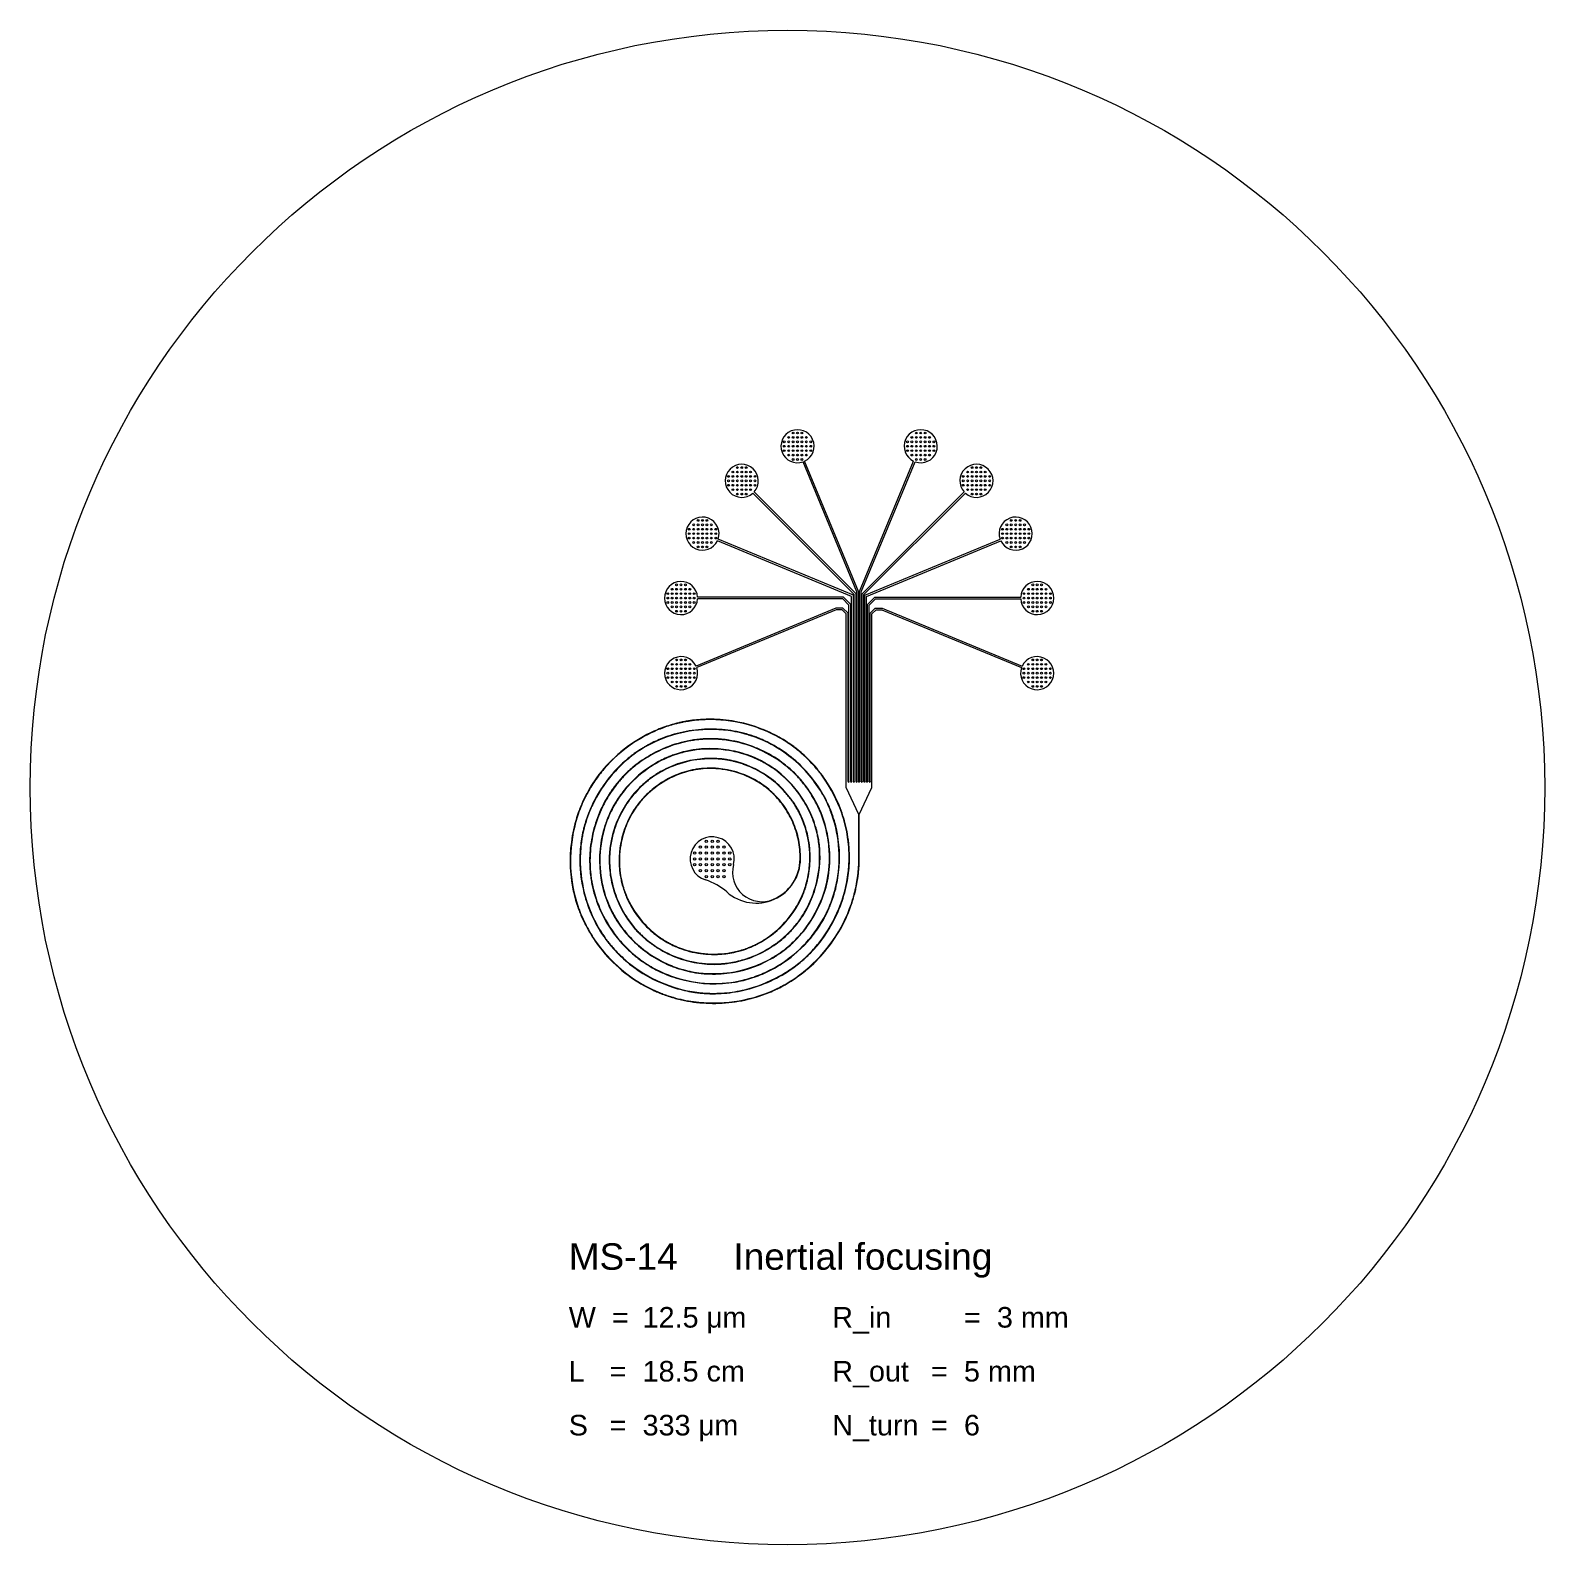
# Model space of a CAD drawing. Header units: millimetres. Extents: x 18289 to 282074, y 113800 to 372198.
# Drawn here: x 123982 to 175482, y 114698 to 166198 of the extents above; entities that cross this region are included whole.
import ezdxf

# ---------------------------------------------------------------- set-up
doc = ezdxf.new("R2010")
doc.units = ezdxf.units.MM
doc.layers.add('Clear', color=140, linetype='Continuous')
doc.layers.add('Opaque', color=30, linetype='Continuous')
doc.styles.get("Standard").update_dxf_attribs({"font": 'arial.ttf'})

msp = doc.modelspace()

# ---------------------------------------------------------------- linework, layer by layer
at = {"layer": 'Clear'}
for p, q in [((152092, 147098), (150260, 151522)), ((152152, 147110), (150315, 151545)), ((152182, 147110), (154019, 151545)), ((152242, 147098), (154075, 151522)), ((152002, 147008), (148553, 150457)), ((152062, 147033), (148595, 150500)), ((152272, 147033), (155739, 150500)), ((152332, 147008), (155782, 150457)), ((151912, 146948), (147350, 148838)), ((151972, 146988), (147373, 148893)), ((152362, 146988), (156962, 148893)), ((152422, 146948), (156985, 148838)), ((151635, 146920), (146672, 146920)), ((151610, 146860), (146672, 146860)), ((151822, 146648), (151610, 146860)), ((151882, 146673), (151635, 146920)), ((151912, 140648), (151912, 146948)), ((151972, 140648), (151972, 146988)), ((152002, 140648), (152002, 147008)), ((152062, 140648), (152062, 147033)), ((152092, 140648), (152092, 147098)), ((152152, 140648), (152152, 147110)), ((152182, 140648), (152182, 147110)), ((152242, 140648), (152242, 147098)), ((152272, 140648), (152272, 147033)), ((152332, 140648), (152332, 147008)), ((152362, 140648), (152362, 146988)), ((152422, 140648), (152422, 146948)), ((152452, 146673), (152700, 146920)), ((152512, 146648), (152724, 146860)), ((152700, 146920), (157663, 146920)), ((152724, 146860), (157663, 146860)), ((151379, 146549), (146621, 144578)), ((151391, 146489), (146644, 144523)), ((151616, 146549), (151379, 146549)), ((151591, 146489), (151391, 146489)), ((151732, 146348), (151591, 146489)), ((151792, 146373), (151616, 146549)), ((151732, 140448), (151732, 146348)), ((151792, 140648), (151792, 146373)), ((151822, 140648), (151822, 146648)), ((151882, 140648), (151882, 146673)), ((152452, 140648), (152452, 146673)), ((152512, 140648), (152512, 146648)), ((152542, 146373), (152719, 146549)), ((152542, 140648), (152542, 146373)), ((152602, 146348), (152744, 146489)), ((152602, 140448), (152602, 146348)), ((152719, 146549), (152956, 146549)), ((152744, 146489), (152944, 146489)), ((152944, 146489), (157691, 144523)), ((152956, 146549), (157714, 144578)), ((151792, 140648), (151807, 140622)), ((151822, 140648), (151807, 140622)), ((151882, 140648), (151897, 140622)), ((151912, 140648), (151897, 140622)), ((151972, 140648), (151987, 140622)), ((152002, 140648), (151987, 140622)), ((152062, 140648), (152077, 140622)), ((152092, 140648), (152077, 140622)), ((152152, 140648), (152167, 140622)), ((152182, 140648), (152167, 140622)), ((152242, 140648), (152257, 140622)), ((152272, 140648), (152257, 140622)), ((152332, 140648), (152347, 140622)), ((152362, 140648), (152347, 140622)), ((152422, 140648), (152437, 140622)), ((152452, 140648), (152437, 140622)), ((152512, 140648), (152527, 140622)), ((152542, 140648), (152527, 140622)), ((152161, 139533), (151732, 140448)), ((152174, 139533), (152602, 140448)), ((152161, 138020), (152161, 139533)), ((152174, 138020), (152174, 139533))]:
    msp.add_line(p, q, dxfattribs=at)
for centre, radius, start, end in [((150073, 152052), 563, 295.5572, 289.4428), ((154262, 152052), 563, 250.5572, 244.4428), ((148177, 150876), 563, 318.0572, 311.9428), ((156158, 150876), 563, 228.0572, 221.9428), ((146842, 149080), 563, 340.5572, 334.4428), ((157492, 149080), 563, 205.5572, 199.4428), ((146110, 146890), 563, 3.0572, 356.9428), ((158224, 146890), 563, 183.0572, 176.9428), ((146113, 144336), 563, 25.5572, 19.4428), ((158221, 144336), 563, 160.5572, 154.4428), ((147171, 138020), 750, 344.9313, 252.3941), ((148666, 138020), 1495, 293.1778, 0.0034), ((148666, 138023), 1507, 228.4581, 359.9001), ((148861, 137565), 1000, 164.9313, 293.1778), ((146339, 135399), 2000, 48.406, 72.3941)]:
    msp.add_arc(centre, radius, start, end, dxfattribs=at)
for points, knots in [([(150174, 138020), (150174, 138073), (150174, 138127), (150168, 138287), (150158, 138393), (150111, 138711), (150057, 138919), (149907, 139322), (149810, 139515), (149580, 139879), (149445, 140050), (149268, 140229), (149242, 140254), (149190, 140303), (149164, 140327), (149079, 140401), (149018, 140449), (148832, 140587), (148701, 140670), (148200, 140935), (147795, 141055), (147318, 141099), (147253, 141103), (147060, 141108), (146931, 141103), (146774, 141087), (146746, 141084), (146689, 141076), (146660, 141072), (146604, 141063), (146576, 141058), (146491, 141042), (146435, 141030), (146268, 140988), (146158, 140953), (145717, 140789), (145403, 140607), (145066, 140327), (145006, 140273), (144833, 140106), (144726, 139986), (144610, 139831), (144591, 139805), (144558, 139758), (144544, 139737), (144516, 139695), (144502, 139674), (144462, 139609), (144436, 139566), (144361, 139433), (144316, 139342), (144194, 139063), (144130, 138869), (143999, 138293), (143981, 137900), (144044, 137447), (144056, 137378), (144077, 137279), (144084, 137249), (144098, 137188), (144106, 137158), (144132, 137065), (144151, 137002), (144216, 136815), (144267, 136693), (144442, 136339), (144588, 136116), (144817, 135844), (144877, 135778), (145068, 135586), (145206, 135469), (145407, 135324), (145463, 135287), (145561, 135226), (145601, 135202), (145670, 135163), (145698, 135148), (145751, 135121), (145775, 135109), (145823, 135085), (145847, 135074), (145929, 135037), (145986, 135012), (146162, 134945), (146281, 134906), (146646, 134813), (146897, 134778), (147241, 134770), (147333, 134772), (147609, 134788), (147792, 134814), (148040, 134871), (148107, 134889), (148219, 134923), (148265, 134938), (148343, 134965), (148376, 134977), (148433, 135000), (148459, 135010), (148509, 135031), (148534, 135042), (148608, 135075), (148657, 135099), (148803, 135174), (148897, 135228), (149171, 135407), (149343, 135544), (149812, 136000), (150066, 136364), (150255, 136802), (150270, 136839), (150295, 136902), (150304, 136928), (150323, 136981), (150332, 137007), (150350, 137061), (150358, 137088), (150382, 137168), (150397, 137222), (150436, 137386), (150457, 137497), (150503, 137831), (150511, 138057), (150488, 138414), (150472, 138544), (150433, 138762), (150413, 138850), (150345, 139110), (150286, 139280), (150176, 139526), (150136, 139607), (150078, 139712), (150064, 139738), (150034, 139789), (150019, 139814), (149972, 139888), (149940, 139937), (149840, 140080), (149769, 140171), (149539, 140435), (149368, 140596), (148836, 141002), (148438, 141203), (147978, 141330), (147941, 141339), (147877, 141354), (147850, 141360), (147795, 141372), (147768, 141377), (147714, 141387), (147687, 141392), (147605, 141405), (147550, 141412), (147385, 141430), (147274, 141436), (146941, 141439), (146719, 141419), (146386, 141358), (146273, 141331), (145940, 141235), (145724, 141149), (145451, 141007), (145386, 140970), (145279, 140905), (145237, 140878), (145157, 140824), (145120, 140798), (145064, 140757), (145046, 140743), (145009, 140715), (144991, 140701), (144936, 140657), (144900, 140627), (144795, 140535), (144728, 140471), (144533, 140271), (144414, 140126), (144068, 139632), (143889, 139249), (143765, 138778), (143749, 138712), (143718, 138557), (143704, 138470), (143689, 138346), (143685, 138310), (143679, 138246), (143677, 138217), (143672, 138135), (143670, 138081), (143667, 137920), (143671, 137812), (143697, 137490), (143734, 137277), (143909, 136624), (144113, 136201), (144438, 135772), (144485, 135713), (144569, 135616), (144605, 135577), (144664, 135514), (144687, 135491), (144733, 135445), (144757, 135423), (144804, 135378), (144829, 135356), (144902, 135291), (144952, 135249), (145106, 135128), (145213, 135053), (145546, 134846), (145783, 134732), (146144, 134603), (146260, 134568), (146612, 134481), (146852, 134447), (147193, 134433), (147293, 134433), (147421, 134439), (147448, 134441), (147503, 134445), (147530, 134447), (147612, 134455), (147666, 134461), (147829, 134484), (147937, 134505), (148257, 134582), (148466, 134653), (148771, 134787), (148873, 134838), (149172, 135004), (149361, 135133), (149592, 135325), (149646, 135372), (149804, 135520), (149903, 135625), (150015, 135759), (150034, 135782), (150072, 135829), (150090, 135853), (150126, 135901), (150144, 135925), (150196, 135999), (150230, 136049), (150327, 136202), (150386, 136307), (150549, 136630), (150636, 136857), (150818, 137509), (150862, 137949), (150821, 138458), (150812, 138533), (150796, 138647), (150789, 138687), (150777, 138755), (150771, 138784), (150760, 138840), (150753, 138868), (150734, 138953), (150719, 139009), (150672, 139176), (150635, 139286), (150508, 139610), (150404, 139818), (150043, 140396), (149738, 140735), (149321, 141056), (149259, 141100), (149150, 141173), (149104, 141203), (149029, 141248), (149001, 141265), (148943, 141298), (148914, 141314), (148830, 141359), (148775, 141387), (148606, 141466), (148491, 141513), (148139, 141636), (147895, 141695), (147525, 141748), (147401, 141759), (147027, 141776), (146776, 141763), (146454, 141713), (146379, 141699), (146252, 141671), (146200, 141659), (146104, 141634), (146062, 141622), (145993, 141601), (145967, 141592), (145888, 141566), (145836, 141548), (145734, 141509), (145683, 141488), (145478, 141399), (145328, 141321), (144895, 141059), (144628, 140845), (144333, 140537), (144274, 140471), (144104, 140268), (143999, 140124), (143866, 139911), (143829, 139847), (143768, 139735), (143744, 139689), (143701, 139602), (143682, 139561), (143651, 139491), (143639, 139462), (143614, 139403), (143602, 139374), (143567, 139280), (143544, 139216), (143482, 139023), (143447, 138891), (143365, 138492), (143338, 138219), (143343, 137423), (143450, 136900), (143676, 136384), (143691, 136350), (143718, 136294), (143728, 136273), (143750, 136230), (143761, 136208), (143794, 136145), (143817, 136103), (143892, 135972), (143947, 135885), (144122, 135631), (144252, 135471), (144736, 134962), (145146, 134667), (145666, 134425), (145737, 134395), (145861, 134346), (145914, 134326), (146011, 134293), (146055, 134279), (146127, 134257), (146154, 134250), (146236, 134227), (146291, 134213), (146401, 134188), (146456, 134177), (146639, 134143), (146767, 134127), (147154, 134096), (147414, 134101), (148188, 134191), (148693, 134351), (149211, 134640), (149273, 134677), (149360, 134732), (149386, 134748), (149436, 134782), (149461, 134799), (149546, 134859), (149604, 134903), (149776, 135039), (149885, 135137), (150196, 135446), (150381, 135676), (150838, 136390), (151043, 136917), (151133, 137503), (151138, 137539), (151147, 137611), (151151, 137647), (151162, 137756), (151167, 137828), (151175, 138046), (151173, 138191), (151142, 138626), (151090, 138915), (150905, 139548), (150755, 139888), (150523, 140262), (150484, 140322), (150401, 140440), (150359, 140498), (150280, 140599), (150245, 140642), (150187, 140710), (150164, 140736), (150119, 140786), (150096, 140811), (150027, 140884), (149979, 140932), (149832, 141071), (149730, 141159), (149409, 141407), (149179, 141552), (148811, 141735), (148682, 141791), (148289, 141940), (148017, 142013), (147658, 142070), (147575, 142080), (147438, 142094), (147383, 142098), (147279, 142103), (147230, 142105), (147147, 142106), (147114, 142106), (147009, 142105), (146937, 142103), (146792, 142093), (146720, 142086), (146504, 142061), (146361, 142036), (145937, 141938), (145661, 141843), (145292, 141672), (145189, 141619), (144888, 141448), (144696, 141318), (144455, 141122), (144396, 141071), (144292, 140976), (144247, 140933), (144168, 140854), (144134, 140819), (144079, 140759), (144058, 140736), (144016, 140689), (143996, 140665), (143956, 140617), (143936, 140593), (143877, 140519), (143839, 140469), (143728, 140316), (143659, 140211), (143466, 139886), (143358, 139658), (143225, 139301), (143186, 139179), (143084, 138807), (143039, 138553), (143011, 138218), (143006, 138138), (143000, 137899), (143005, 137739), (143023, 137538), (143028, 137496), (143037, 137421), (143042, 137388), (143052, 137322), (143057, 137289), (143074, 137191), (143087, 137125), (143131, 136931), (143167, 136802), (143293, 136423), (143401, 136177), (143584, 135848), (143640, 135755), (143820, 135481), (143954, 135308), (144157, 135084), (144215, 135023), (144394, 134848), (144521, 134738), (144693, 134605), (144733, 134576), (144799, 134529), (144825, 134511), (144877, 134475), (144904, 134458), (144957, 134424), (144984, 134407), (145064, 134358), (145119, 134326), (145285, 134235), (145398, 134180), (145746, 134029), (145987, 133949), (146793, 133757), (147380, 133734), (148043, 133846), (148137, 133865), (148280, 133900), (148329, 133913), (148426, 133940), (148474, 133955), (148570, 133986), (148618, 134002), (148760, 134054), (148854, 134092), (149131, 134216), (149310, 134312), (149824, 134635), (150138, 134899), (150485, 135285), (150557, 135371), (150763, 135639), (150886, 135829), (151011, 136061), (151029, 136096), (151061, 136158), (151074, 136186), (151101, 136243), (151114, 136271), (151152, 136356), (151177, 136414), (151245, 136588), (151286, 136706), (151392, 137064), (151442, 137310), (151529, 138055), (151504, 138563), (151367, 139168), (151336, 139283), (151280, 139460), (151258, 139523), (151221, 139623), (151207, 139660), (151180, 139727), (151168, 139757), (151142, 139816), (151129, 139846), (151089, 139934), (151061, 139992), (150972, 140164), (150908, 140276), (150700, 140603), (150542, 140809), (150008, 141393), (149577, 141724), (149025, 142005), (148950, 142041), (148821, 142098), (148769, 142119), (148667, 142159), (148617, 142177), (148536, 142206), (148505, 142216), (148442, 142236), (148411, 142246), (148317, 142274), (148253, 142291), (148062, 142338), (147933, 142364), (147544, 142423), (147280, 142439), (146877, 142429), (146738, 142419), (146320, 142370), (146045, 142312), (145697, 142203), (145618, 142176), (145383, 142087), (145229, 142019), (145038, 141921), (144997, 141899), (144919, 141855), (144882, 141834), (144808, 141790), (144772, 141767), (144664, 141698), (144593, 141649), (144384, 141498), (144251, 141389), (143872, 141039), (143646, 140776), (143380, 140385), (143312, 140277), (143123, 139943), (143015, 139710), (142899, 139386), (142871, 139303), (142830, 139162), (142815, 139106), (142788, 139001), (142777, 138951), (142757, 138857), (142748, 138812), (142732, 138722), (142725, 138677), (142705, 138542), (142694, 138451), (142671, 138179), (142668, 137996), (142689, 137448), (142747, 137084), (142875, 136632), (142907, 136533), (143011, 136241), (143094, 136050), (143228, 135792), (143269, 135719), (143397, 135503), (143491, 135363), (143611, 135205), (143630, 135181), (143668, 135133), (143688, 135109), (143746, 135039), (143786, 134992), (143910, 134856), (143995, 134769), (144264, 134517), (144456, 134364), (145067, 133952), (145519, 133741), (146098, 133576), (146203, 133550), (146400, 133509), (146491, 133493), (146642, 133471), (146703, 133464), (146808, 133453), (146853, 133449), (146931, 133443), (146963, 133441), (147028, 133438), (147060, 133437), (147157, 133434), (147221, 133434), (147415, 133437), (147544, 133445), (147930, 133485), (148185, 133533), (148999, 133758), (149536, 134020), (150077, 134426), (150146, 134482), (150263, 134581), (150311, 134624), (150400, 134706), (150442, 134746), (150518, 134822), (150552, 134858), (150621, 134931), (150654, 134968), (150753, 135081), (150816, 135159), (150998, 135397), (151109, 135565), (151482, 136215), (151673, 136741), (151789, 137396), (151805, 137508), (151839, 137847), (151846, 138074), (151833, 138333), (151832, 138364), (151827, 138425), (151825, 138456), (151817, 138549), (151810, 138610), (151785, 138795), (151764, 138917), (151685, 139281), (151614, 139519), (151321, 140272), (151027, 140759), (150600, 141245), (150542, 141308), (150361, 141492), (150234, 141609), (150071, 141741), (150042, 141764), (149991, 141804), (149968, 141821), (149923, 141854), (149900, 141871), (149831, 141920), (149784, 141952), (149642, 142046), (149545, 142105), (149249, 142270), (149042, 142367), (148323, 142642), (147780, 142752), (147146, 142770), (147057, 142770), (146791, 142763), (146613, 142748), (146388, 142717), (146340, 142709), (146259, 142695), (146226, 142689), (146150, 142674), (146107, 142664), (146022, 142645), (145979, 142634), (145851, 142601), (145767, 142577), (145516, 142496), (145352, 142433), (144870, 142217), (144564, 142038), (144137, 141721), (143998, 141606), (143603, 141240), (143366, 140967), (143098, 140573), (143036, 140474), (142960, 140343), (142943, 140313), (142910, 140251), (142893, 140221), (142845, 140128), (142815, 140065), (142727, 139875), (142675, 139746), (142534, 139352), (142462, 139081), (142314, 138230), (142316, 137636), (142439, 136972), (142458, 136884), (142494, 136738), (142509, 136679), (142540, 136572), (142555, 136524), (142581, 136444), (142591, 136412), (142613, 136349), (142624, 136318), (142648, 136255), (142659, 136224), (142696, 136131), (142722, 136070), (142804, 135887), (142863, 135768), (143056, 135417), (143204, 135194), (143803, 134431), (144355, 133968), (145041, 133613), (145101, 133583), (145215, 133530), (145268, 133506), (145355, 133470), (145388, 133457), (145487, 133417), (145555, 133392), (145755, 133324), (145889, 133285), (146295, 133184), (146572, 133141), (147440, 133077), (148038, 133138), (148693, 133326), (148778, 133353), (149030, 133441), (149195, 133509), (149406, 133610), (149455, 133634), (149553, 133685), (149601, 133712), (149744, 133793), (149838, 133851), (150113, 134033), (150289, 134167), (150913, 134712), (151299, 135197), (151631, 135815), (151672, 135896), (151787, 136143), (151855, 136312), (151937, 136554), (151959, 136624), (151989, 136725), (151997, 136755), (152013, 136816), (152021, 136847), (152036, 136908), (152044, 136939), (152065, 137032), (152077, 137094), (152112, 137280), (152131, 137405), (152162, 137693), (152172, 137857), (152174, 138020)], [0, 0, 0, 0, 0.053306, 0.053306, 0.159919, 0.159919, 0.373145, 0.373145, 0.586371, 0.586371, 0.799596, 0.799596, 0.834859, 0.834859, 0.870122, 0.870122, 0.945998, 0.945998, 1.097751, 1.097751, 1.502237, 1.502237, 1.564911, 1.564911, 1.690258, 1.690258, 1.718055, 1.718055, 1.745852, 1.745852, 1.773649, 1.773649, 1.829243, 1.829243, 1.940432, 1.940432, 2.284759, 2.284759, 2.361734, 2.361734, 2.515684, 2.515684, 2.546508, 2.546508, 2.570734, 2.570734, 2.594961, 2.594961, 2.643414, 2.643414, 2.74032, 2.74032, 2.934132, 2.934132, 3.300999, 3.300999, 3.366817, 3.366817, 3.396193, 3.396193, 3.42557, 3.42557, 3.487541, 3.487541, 3.611485, 3.611485, 3.859372, 3.859372, 3.943551, 3.943551, 4.111909, 4.111909, 4.174849, 4.174849, 4.218654, 4.218654, 4.248539, 4.248539, 4.273475, 4.273475, 4.298412, 4.298412, 4.356593, 4.356593, 4.472954, 4.472954, 4.705678, 4.705678, 4.790484, 4.790484, 4.960097, 4.960097, 5.024093, 5.024093, 5.067984, 5.067984, 5.099979, 5.099979, 5.124913, 5.124913, 5.149848, 5.149848, 5.199717, 5.199717, 5.299455, 5.299455, 5.498932, 5.498932, 5.895144, 5.895144, 5.930953, 5.930953, 5.956304, 5.956304, 5.981656, 5.981656, 6.007007, 6.007007, 6.057711, 6.057711, 6.159117, 6.159117, 6.36193, 6.36193, 6.479912, 6.479912, 6.560271, 6.560271, 6.720988, 6.720988, 6.801576, 6.801576, 6.827862, 6.827862, 6.854149, 6.854149, 6.905953, 6.905953, 7.009562, 7.009562, 7.216781, 7.216781, 7.603399, 7.603399, 7.637346, 7.637346, 7.661693, 7.661693, 7.68604, 7.68604, 7.710386, 7.710386, 7.75908, 7.75908, 7.856466, 7.856466, 8.05124, 8.05124, 8.152325, 8.152325, 8.354495, 8.354495, 8.420031, 8.420031, 8.463476, 8.463476, 8.503234, 8.503234, 8.523428, 8.523428, 8.543622, 8.543622, 8.58401, 8.58401, 8.664785, 8.664785, 8.826336, 8.826336, 9.18594, 9.18594, 9.244962, 9.244962, 9.321221, 9.321221, 9.352137, 9.352137, 9.376663, 9.376663, 9.422738, 9.422738, 9.514888, 9.514888, 9.699189, 9.699189, 10.091631, 10.091631, 10.155693, 10.155693, 10.20077, 10.20077, 10.228359, 10.228359, 10.255949, 10.255949, 10.283538, 10.283538, 10.338716, 10.338716, 10.449073, 10.449073, 10.669787, 10.669787, 10.771187, 10.771187, 10.973987, 10.973987, 11.057518, 11.057518, 11.080403, 11.080403, 11.103288, 11.103288, 11.149057, 11.149057, 11.240597, 11.240597, 11.423676, 11.423676, 11.518251, 11.518251, 11.707401, 11.707401, 11.767071, 11.767071, 11.886412, 11.886412, 11.91118, 11.91118, 11.936032, 11.936032, 11.960884, 11.960884, 12.010588, 12.010588, 12.109997, 12.109997, 12.308814, 12.308814, 12.665358, 12.665358, 12.726727, 12.726727, 12.759632, 12.759632, 12.78321, 12.78321, 12.806788, 12.806788, 12.853943, 12.853943, 12.948254, 12.948254, 13.136875, 13.136875, 13.500569, 13.500569, 13.561875, 13.561875, 13.606048, 13.606048, 13.632716, 13.632716, 13.659384, 13.659384, 13.709363, 13.709363, 13.809323, 13.809323, 14.009242, 14.009242, 14.109041, 14.109041, 14.308637, 14.308637, 14.369361, 14.369361, 14.412359, 14.412359, 14.447797, 14.447797, 14.469671, 14.469671, 14.513419, 14.513419, 14.557166, 14.557166, 14.691142, 14.691142, 14.959094, 14.959094, 15.028912, 15.028912, 15.168549, 15.168549, 15.227235, 15.227235, 15.268554, 15.268554, 15.303755, 15.303755, 15.328777, 15.328777, 15.3538, 15.3538, 15.407149, 15.407149, 15.513847, 15.513847, 15.727243, 15.727243, 16.135892, 16.135892, 16.165225, 16.165225, 16.183845, 16.183845, 16.202465, 16.202465, 16.239706, 16.239706, 16.319506, 16.319506, 16.479105, 16.479105, 16.862639, 16.862639, 16.921629, 16.921629, 16.965248, 16.965248, 17.000805, 17.000805, 17.022533, 17.022533, 17.06599, 17.06599, 17.109446, 17.109446, 17.208601, 17.208601, 17.406911, 17.406911, 17.803531, 17.803531, 17.858409, 17.858409, 17.881521, 17.881521, 17.904634, 17.904634, 17.960082, 17.960082, 18.070979, 18.070979, 18.292772, 18.292772, 18.71081, 18.71081, 18.738048, 18.738048, 18.765286, 18.765286, 18.819763, 18.819763, 18.928716, 18.928716, 19.146622, 19.146622, 19.421184, 19.421184, 19.474697, 19.474697, 19.528213, 19.528213, 19.569659, 19.569659, 19.594694, 19.594694, 19.619729, 19.619729, 19.669799, 19.669799, 19.76994, 19.76994, 19.970221, 19.970221, 20.073581, 20.073581, 20.2803, 20.2803, 20.34147, 20.34147, 20.381868, 20.381868, 20.418068, 20.418068, 20.442318, 20.442318, 20.49544, 20.49544, 20.548562, 20.548562, 20.654807, 20.654807, 20.867295, 20.867295, 20.951633, 20.951633, 21.120307, 21.120307, 21.177392, 21.177392, 21.222569, 21.222569, 21.258592, 21.258592, 21.281399, 21.281399, 21.304205, 21.304205, 21.327012, 21.327012, 21.372625, 21.372625, 21.463851, 21.463851, 21.646303, 21.646303, 21.738992, 21.738992, 21.92437, 21.92437, 21.981805, 21.981805, 22.096675, 22.096675, 22.12718, 22.12718, 22.151077, 22.151077, 22.174974, 22.174974, 22.222769, 22.222769, 22.318358, 22.318358, 22.509536, 22.509536, 22.587511, 22.587511, 22.74346, 22.74346, 22.803095, 22.803095, 22.922365, 22.922365, 22.957776, 22.957776, 22.980185, 22.980185, 23.002595, 23.002595, 23.025004, 23.025004, 23.069823, 23.069823, 23.159461, 23.159461, 23.338737, 23.338737, 23.745473, 23.745473, 23.813005, 23.813005, 23.848496, 23.848496, 23.883987, 23.883987, 23.919478, 23.919478, 23.990461, 23.990461, 24.132425, 24.132425, 24.416355, 24.416355, 24.494942, 24.494942, 24.652116, 24.652116, 24.679138, 24.679138, 24.700807, 24.700807, 24.722476, 24.722476, 24.765814, 24.765814, 24.852491, 24.852491, 25.025844, 25.025844, 25.372551, 25.372551, 25.454416, 25.454416, 25.500344, 25.500344, 25.528003, 25.528003, 25.550191, 25.550191, 25.572379, 25.572379, 25.616755, 25.616755, 25.705507, 25.705507, 25.883012, 25.883012, 26.24881, 26.24881, 26.306184, 26.306184, 26.344718, 26.344718, 26.380896, 26.380896, 26.40324, 26.40324, 26.425585, 26.425585, 26.470274, 26.470274, 26.559652, 26.559652, 26.738408, 26.738408, 26.833341, 26.833341, 27.023207, 27.023207, 27.07996, 27.07996, 27.193465, 27.193465, 27.224791, 27.224791, 27.253734, 27.253734, 27.282677, 27.282677, 27.340563, 27.340563, 27.456335, 27.456335, 27.687879, 27.687879, 27.773602, 27.773602, 27.945049, 27.945049, 28.004033, 28.004033, 28.042869, 28.042869, 28.076874, 28.076874, 28.107313, 28.107313, 28.137753, 28.137753, 28.198633, 28.198633, 28.320392, 28.320392, 28.563911, 28.563911, 28.632616, 28.632616, 28.770026, 28.770026, 28.82557, 28.82557, 28.936658, 28.936658, 28.956896, 28.956896, 28.977135, 28.977135, 29.017612, 29.017612, 29.098567, 29.098567, 29.260477, 29.260477, 29.584296, 29.584296, 29.655534, 29.655534, 29.716152, 29.716152, 29.755966, 29.755966, 29.785652, 29.785652, 29.806783, 29.806783, 29.827913, 29.827913, 29.870174, 29.870174, 29.954696, 29.954696, 30.123739, 30.123739, 30.505703, 30.505703, 30.563544, 30.563544, 30.605173, 30.605173, 30.642463, 30.642463, 30.67486, 30.67486, 30.707256, 30.707256, 30.77205, 30.77205, 30.901636, 30.901636, 31.257033, 31.257033, 31.330107, 31.330107, 31.476254, 31.476254, 31.496141, 31.496141, 31.516028, 31.516028, 31.555801, 31.555801, 31.635349, 31.635349, 31.794444, 31.794444, 32.152156, 32.152156, 32.207043, 32.207043, 32.316818, 32.316818, 32.340263, 32.340263, 32.358262, 32.358262, 32.376261, 32.376261, 32.412259, 32.412259, 32.484256, 32.484256, 32.628248, 32.628248, 32.973084, 32.973084, 33.029233, 33.029233, 33.141532, 33.141532, 33.172442, 33.172442, 33.19349, 33.19349, 33.22114, 33.22114, 33.248791, 33.248791, 33.304092, 33.304092, 33.414695, 33.414695, 33.6359, 33.6359, 33.748374, 33.748374, 33.973324, 33.973324, 34.046201, 34.046201, 34.067926, 34.067926, 34.089652, 34.089652, 34.133104, 34.133104, 34.220007, 34.220007, 34.393814, 34.393814, 34.756933, 34.756933, 34.812521, 34.812521, 34.850023, 34.850023, 34.881468, 34.881468, 34.902062, 34.902062, 34.922656, 34.922656, 34.94325, 34.94325, 34.984438, 34.984438, 35.066814, 35.066814, 35.231566, 35.231566, 35.664354, 35.664354, 35.705376, 35.705376, 35.741432, 35.741432, 35.7629, 35.7629, 35.807128, 35.807128, 35.892435, 35.892435, 36.063049, 36.063049, 36.423676, 36.423676, 36.47786, 36.47786, 36.586228, 36.586228, 36.619599, 36.619599, 36.652969, 36.652969, 36.71971, 36.71971, 36.853191, 36.853191, 37.221501, 37.221501, 37.276302, 37.276302, 37.385905, 37.385905, 37.430156, 37.430156, 37.449152, 37.449152, 37.468148, 37.468148, 37.487144, 37.487144, 37.525135, 37.525135, 37.601119, 37.601119, 37.699112, 37.699112, 37.699112, 37.699112]), ([(150161, 138020), (150162, 138073), (150161, 138126), (150155, 138286), (150145, 138392), (150099, 138708), (150045, 138916), (149895, 139317), (149799, 139510), (149570, 139872), (149436, 140042), (149259, 140220), (149234, 140244), (149183, 140292), (149158, 140315), (149106, 140360), (149080, 140383), (149000, 140448), (148945, 140489), (148776, 140608), (148658, 140680), (148281, 140875), (148008, 140971), (147445, 141087), (147154, 141107), (146840, 141081), (146813, 141079), (146762, 141073), (146739, 141070), (146691, 141064), (146668, 141061), (146597, 141049), (146550, 141041), (146409, 141012), (146316, 140988), (146041, 140903), (145862, 140829), (145439, 140607), (145202, 140440), (144946, 140199), (144900, 140153), (144767, 140012), (144685, 139912), (144594, 139787), (144579, 139766), (144550, 139724), (144536, 139703), (144494, 139639), (144468, 139596), (144391, 139463), (144345, 139373), (144218, 139094), (144152, 138899), (144038, 138418), (144008, 138126), (144021, 137771), (144026, 137706), (144045, 137513), (144066, 137384), (144104, 137217), (144114, 137177), (144136, 137096), (144148, 137056), (144186, 136937), (144214, 136859), (144309, 136627), (144384, 136478), (144626, 136080), (144816, 135845), (145119, 135562), (145207, 135487), (145348, 135381), (145398, 135346), (145504, 135276), (145560, 135241), (145659, 135184), (145701, 135161), (145763, 135128), (145784, 135118), (145826, 135098), (145847, 135088), (145910, 135059), (145952, 135040), (146081, 134988), (146168, 134957), (146434, 134875), (146616, 134835), (147098, 134773), (147402, 134775), (147772, 134828), (147843, 134840), (148054, 134885), (148193, 134924), (148355, 134983), (148380, 134992), (148429, 135011), (148452, 135021), (148497, 135039), (148520, 135049), (148587, 135079), (148631, 135100), (148762, 135166), (148848, 135214), (149098, 135370), (149256, 135489), (149627, 135825), (149825, 136060), (150026, 136376), (150061, 136436), (150161, 136619), (150220, 136746), (150281, 136901), (150290, 136926), (150307, 136972), (150314, 136993), (150328, 137034), (150335, 137055), (150355, 137118), (150367, 137161), (150401, 137288), (150420, 137374), (150468, 137635), (150486, 137811), (150497, 138298), (150461, 138610), (150363, 138994), (150339, 139075), (150258, 139316), (150191, 139473), (150100, 139647), (150087, 139671), (150059, 139721), (150044, 139747), (150013, 139799), (149997, 139825), (149949, 139901), (149915, 139951), (149810, 140099), (149735, 140193), (149494, 140464), (149313, 140627), (148921, 140914), (148710, 141037), (148407, 141172), (148325, 141205), (148188, 141254), (148135, 141271), (148038, 141300), (147995, 141312), (147915, 141333), (147879, 141341), (147821, 141354), (147799, 141358), (147755, 141367), (147733, 141371), (147666, 141383), (147622, 141390), (147488, 141407), (147399, 141416), (147129, 141429), (146949, 141424), (146452, 141372), (146139, 141294), (145758, 141143), (145677, 141107), (145436, 140988), (145282, 140897), (145112, 140777), (145090, 140760), (145022, 140710), (144977, 140675), (144841, 140561), (144753, 140479), (144501, 140219), (144351, 140027), (144092, 139617), (143984, 139398), (143872, 139099), (143848, 139027), (143782, 138809), (143748, 138661), (143711, 138432), (143701, 138352), (143692, 138246), (143690, 138220), (143686, 138168), (143685, 138141), (143682, 138063), (143681, 138010), (143682, 137852), (143687, 137747), (143718, 137433), (143758, 137225), (143904, 136709), (144035, 136407), (144244, 136066), (144284, 136004), (144411, 135823), (144504, 135707), (144624, 135575), (144645, 135552), (144685, 135511), (144703, 135493), (144739, 135457), (144757, 135440), (144813, 135387), (144851, 135353), (144967, 135252), (145047, 135189), (145296, 135009), (145473, 134904), (145954, 134669), (146270, 134565), (146672, 134491), (146749, 134480), (146979, 134452), (147135, 134444), (147326, 134448), (147362, 134449), (147421, 134452), (147443, 134453), (147488, 134456), (147510, 134458), (147577, 134464), (147622, 134469), (147756, 134486), (147845, 134500), (148109, 134555), (148283, 134605), (148767, 134784), (149068, 134944), (149443, 135216), (149540, 135295), (149684, 135424), (149733, 135471), (149877, 135615), (149967, 135716), (150073, 135852), (150096, 135881), (150140, 135941), (150161, 135971), (150224, 136063), (150265, 136126), (150379, 136317), (150447, 136449), (150645, 136897), (150740, 137230), (150837, 137909), (150839, 138255), (150785, 138635), (150779, 138673), (150767, 138740), (150762, 138768), (150750, 138823), (150744, 138851), (150726, 138934), (150712, 138989), (150666, 139153), (150630, 139261), (150508, 139580), (150407, 139785), (150110, 140271), (149892, 140538), (149588, 140822), (149532, 140872), (149359, 141014), (149238, 141103), (149085, 141200), (149058, 141216), (149009, 141246), (148986, 141259), (148941, 141285), (148918, 141298), (148849, 141335), (148803, 141358), (148662, 141427), (148566, 141468), (148274, 141580), (148073, 141638), (147527, 141749), (147176, 141771), (146745, 141740), (146662, 141731), (146412, 141696), (146247, 141661), (146038, 141601), (145990, 141587), (145848, 141540), (145755, 141505), (145572, 141427), (145482, 141385), (145217, 141246), (145048, 141139), (144605, 140810), (144351, 140560), (144078, 140208), (144025, 140134), (143873, 139906), (143783, 139746), (143689, 139545), (143673, 139509), (143648, 139452), (143639, 139430), (143621, 139387), (143613, 139365), (143587, 139300), (143571, 139255), (143526, 139122), (143499, 139032), (143428, 138760), (143395, 138574), (143337, 138031), (143348, 137669), (143440, 137122), (143487, 136932), (143573, 136671), (143600, 136598), (143651, 136473), (143673, 136421), (143707, 136346), (143718, 136323), (143752, 136253), (143775, 136207), (143824, 136116), (143849, 136071), (143928, 135937), (143985, 135850), (144164, 135596), (144298, 135437), (144695, 135031), (144984, 134807), (145375, 134582), (145455, 134539), (145700, 134420), (145868, 134352), (146090, 134281), (146138, 134267), (146286, 134226), (146385, 134203), (146585, 134165), (146686, 134150), (146990, 134118), (147195, 134112), (147763, 134139), (148127, 134206), (148566, 134353), (148658, 134387), (148927, 134499), (149101, 134587), (149299, 134708), (149331, 134728), (149382, 134761), (149402, 134774), (149441, 134800), (149460, 134814), (149518, 134854), (149555, 134882), (149668, 134967), (149740, 135027), (149952, 135214), (150084, 135349), (150446, 135776), (150647, 136092), (150957, 136769), (151066, 137129), (151124, 137524), (151127, 137550), (151133, 137601), (151136, 137627), (151144, 137704), (151149, 137756), (151159, 137910), (151161, 138014), (151156, 138325), (151137, 138532), (151038, 139105), (150924, 139466), (150715, 139905), (150663, 140003), (150497, 140289), (150370, 140472), (150209, 140665), (150190, 140687), (150151, 140732), (150131, 140754), (150071, 140820), (150030, 140863), (149903, 140989), (149815, 141069), (149540, 141297), (149343, 141433), (148809, 141738), (148456, 141880), (148005, 141994), (147920, 142012), (147663, 142059), (147490, 142080), (147268, 142091), (147219, 142093), (147141, 142094), (147111, 142094), (147051, 142093), (147020, 142093), (146930, 142090), (146870, 142086), (146689, 142072), (146570, 142057), (146212, 141996), (145978, 141934), (145392, 141724), (145052, 141547), (144672, 141278), (144605, 141228), (144409, 141070), (144285, 140957), (144133, 140799), (144099, 140762), (144048, 140706), (144031, 140686), (143997, 140647), (143980, 140627), (143931, 140567), (143899, 140526), (143805, 140403), (143745, 140318), (143576, 140057), (143477, 139874), (143232, 139331), (143121, 138956), (143043, 138441), (143029, 138310), (143017, 138091), (143015, 138003), (143016, 137849), (143018, 137782), (143025, 137664), (143029, 137613), (143037, 137530), (143041, 137498), (143048, 137438), (143051, 137411), (143059, 137356), (143063, 137329), (143076, 137248), (143086, 137194), (143120, 137033), (143146, 136927), (143238, 136611), (143316, 136405), (143576, 135853), (143792, 135521), (144117, 135145), (144189, 135067), (144415, 134843), (144577, 134705), (144780, 134557), (144812, 134534), (144865, 134499), (144885, 134485), (144926, 134458), (144946, 134445), (145008, 134406), (145050, 134381), (145176, 134308), (145262, 134262), (145524, 134134), (145705, 134060), (146268, 133876), (146662, 133804), (147457, 133771), (147857, 133809), (148290, 133916), (148336, 133928), (148426, 133953), (148471, 133967), (148605, 134010), (148693, 134042), (148955, 134146), (149125, 134228), (149639, 134516), (149962, 134762), (150530, 135331), (150775, 135656), (150991, 136050), (151013, 136091), (151045, 136155), (151056, 136177), (151078, 136223), (151089, 136246), (151120, 136315), (151141, 136361), (151199, 136501), (151234, 136596), (151330, 136884), (151380, 137081), (151490, 137678), (151507, 138088), (151432, 138896), (151338, 139296), (151175, 139706), (151163, 139737), (151136, 139798), (151123, 139829), (151082, 139920), (151053, 139980), (150961, 140158), (150894, 140274), (150679, 140612), (150514, 140825), (150056, 141317), (149740, 141576), (149323, 141832), (149248, 141875), (149023, 141996), (148867, 142067), (148659, 142149), (148609, 142167), (148535, 142193), (148510, 142201), (148460, 142218), (148435, 142225), (148359, 142249), (148309, 142263), (148156, 142303), (148053, 142327), (147742, 142385), (147532, 142409), (146908, 142435), (146492, 142396), (145686, 142205), (145295, 142054), (144909, 141835), (144885, 141821), (144836, 141792), (144812, 141777), (144740, 141733), (144693, 141702), (144553, 141607), (144462, 141540), (144198, 141329), (144032, 141174), (143596, 140702), (143355, 140356), (143106, 139868), (143052, 139750), (142905, 139388), (142829, 139138), (142769, 138854), (142764, 138826), (142753, 138768), (142748, 138740), (142733, 138653), (142725, 138596), (142703, 138422), (142693, 138306), (142678, 137956), (142686, 137722), (142757, 137072), (142861, 136659), (143064, 136155), (143114, 136045), (143277, 135719), (143403, 135511), (143564, 135288), (143583, 135263), (143618, 135217), (143633, 135198), (143664, 135158), (143680, 135139), (143727, 135081), (143759, 135043), (143858, 134931), (143926, 134858), (144138, 134647), (144289, 134515), (144787, 134135), (145163, 133923), (145958, 133608), (146378, 133506), (146838, 133463), (146871, 133460), (146932, 133456), (146961, 133454), (147018, 133451), (147046, 133450), (147132, 133447), (147190, 133447), (147361, 133448), (147476, 133453), (147819, 133482), (148046, 133519), (148687, 133672), (149092, 133830), (149598, 134111), (149724, 134189), (149922, 134326), (149995, 134380), (150211, 134548), (150348, 134670), (150607, 134929), (150728, 135067), (151102, 135548), (151316, 135922), (151639, 136715), (151747, 137133), (151806, 137641), (151814, 137723), (151829, 137968), (151830, 138132), (151821, 138328), (151819, 138359), (151815, 138421), (151813, 138452), (151804, 138545), (151798, 138606), (151773, 138791), (151752, 138914), (151673, 139279), (151601, 139518), (151351, 140159), (151136, 140545), (150794, 140999), (150712, 141099), (150455, 141389), (150267, 141568), (150037, 141752), (150009, 141773), (149954, 141816), (149926, 141837), (149841, 141898), (149784, 141938), (149609, 142052), (149489, 142124), (149120, 142321), (148862, 142431), (148178, 142654), (147741, 142734), (147203, 142757), (147105, 142758), (146811, 142753), (146616, 142737), (146374, 142702), (146327, 142694), (146249, 142680), (146219, 142674), (146150, 142661), (146112, 142652), (146035, 142635), (145997, 142626), (145884, 142597), (145808, 142576), (145584, 142507), (145437, 142453), (145004, 142270), (144727, 142120), (144105, 141700), (143775, 141407), (143435, 141011), (143382, 140945), (143227, 140744), (143131, 140605), (143027, 140433), (143010, 140405), (142981, 140354), (142968, 140332), (142944, 140288), (142932, 140266), (142896, 140199), (142872, 140153), (142805, 140017), (142763, 139924), (142646, 139643), (142580, 139450), (142408, 138817), (142350, 138364), (142357, 137458), (142424, 137004), (142569, 136521), (142584, 136472), (142609, 136399), (142618, 136373), (142636, 136323), (142645, 136298), (142673, 136222), (142693, 136172), (142755, 136023), (142800, 135925), (142944, 135637), (143053, 135451), (143430, 134895), (143738, 134552), (144438, 133962), (144828, 133715), (145279, 133515), (145311, 133502), (145370, 133477), (145398, 133466), (145453, 133444), (145480, 133434), (145563, 133403), (145619, 133383), (145787, 133328), (145900, 133295), (146244, 133209), (146477, 133169), (147170, 133099), (147634, 133116), (148542, 133275), (148986, 133417), (149425, 133633), (149449, 133645), (149496, 133670), (149520, 133682), (149591, 133720), (149638, 133746), (149777, 133827), (149868, 133884), (150135, 134065), (150305, 134197), (150815, 134647), (151121, 135003), (151626, 135787), (151824, 136214), (151967, 136694), (151976, 136727), (151992, 136783), (151998, 136806), (152010, 136852), (152015, 136875), (152032, 136944), (152043, 136991), (152072, 137130), (152089, 137224), (152133, 137506), (152151, 137696), (152159, 137931), (152161, 137976), (152161, 138020)], [0, 0, 0, 0, 0.053309, 0.053309, 0.159928, 0.159928, 0.373164, 0.373164, 0.586401, 0.586401, 0.799638, 0.799638, 0.834557, 0.834557, 0.86852, 0.86852, 0.902483, 0.902483, 0.970409, 0.970409, 1.106261, 1.106261, 1.388072, 1.388072, 1.669882, 1.669882, 1.69601, 1.69601, 1.719315, 1.719315, 1.74262, 1.74262, 1.78923, 1.78923, 1.88245, 1.88245, 2.06889, 2.06889, 2.345699, 2.345699, 2.407953, 2.407953, 2.532463, 2.532463, 2.556889, 2.556889, 2.581315, 2.581315, 2.630168, 2.630168, 2.727873, 2.727873, 2.923284, 2.923284, 3.199858, 3.199858, 3.26141, 3.26141, 3.384516, 3.384516, 3.423908, 3.423908, 3.463301, 3.463301, 3.542086, 3.542086, 3.699656, 3.699656, 3.980593, 3.980593, 4.088676, 4.088676, 4.145542, 4.145542, 4.20775, 4.20775, 4.252102, 4.252102, 4.273684, 4.273684, 4.295266, 4.295266, 4.338431, 4.338431, 4.42476, 4.42476, 4.597419, 4.597419, 4.876025, 4.876025, 4.942475, 4.942475, 5.075374, 5.075374, 5.100865, 5.100865, 5.12341, 5.12341, 5.145955, 5.145955, 5.191045, 5.191045, 5.281224, 5.281224, 5.461584, 5.461584, 5.73932, 5.73932, 5.802703, 5.802703, 5.929469, 5.929469, 5.953905, 5.953905, 5.973876, 5.973876, 5.993848, 5.993848, 6.03379, 6.03379, 6.113675, 6.113675, 6.273444, 6.273444, 6.553547, 6.553547, 6.629786, 6.629786, 6.782264, 6.782264, 6.806525, 6.806525, 6.833499, 6.833499, 6.860473, 6.860473, 6.91442, 6.91442, 7.022315, 7.022315, 7.238106, 7.238106, 7.453896, 7.453896, 7.532411, 7.532411, 7.582434, 7.582434, 7.62199, 7.62199, 7.654822, 7.654822, 7.674657, 7.674657, 7.694492, 7.694492, 7.734163, 7.734163, 7.813503, 7.813503, 7.972185, 7.972185, 8.252471, 8.252471, 8.33069, 8.33069, 8.487127, 8.487127, 8.511747, 8.511747, 8.560987, 8.560987, 8.666109, 8.666109, 8.876354, 8.876354, 9.0866, 9.0866, 9.152166, 9.152166, 9.2833, 9.2833, 9.352258, 9.352258, 9.374871, 9.374871, 9.397485, 9.397485, 9.442712, 9.442712, 9.533165, 9.533165, 9.714073, 9.714073, 9.992084, 9.992084, 10.055059, 10.055059, 10.181009, 10.181009, 10.207368, 10.207368, 10.229056, 10.229056, 10.250744, 10.250744, 10.29412, 10.29412, 10.380872, 10.380872, 10.554377, 10.554377, 10.833113, 10.833113, 10.898334, 10.898334, 11.028776, 11.028776, 11.059051, 11.059051, 11.077894, 11.077894, 11.096737, 11.096737, 11.134424, 11.134424, 11.209796, 11.209796, 11.360541, 11.360541, 11.641519, 11.641519, 11.745878, 11.745878, 11.802088, 11.802088, 11.914508, 11.914508, 11.945226, 11.945226, 11.975943, 11.975943, 12.037378, 12.037378, 12.160249, 12.160249, 12.442199, 12.442199, 12.724148, 12.724148, 12.756173, 12.756173, 12.779393, 12.779393, 12.802613, 12.802613, 12.849053, 12.849053, 12.941932, 12.941932, 13.127691, 13.127691, 13.405087, 13.405087, 13.465667, 13.465667, 13.586828, 13.586828, 13.612317, 13.612317, 13.633368, 13.633368, 13.654418, 13.654418, 13.69652, 13.69652, 13.780724, 13.780724, 13.949132, 13.949132, 14.22849, 14.22849, 14.295798, 14.295798, 14.430414, 14.430414, 14.470119, 14.470119, 14.549529, 14.549529, 14.628938, 14.628938, 14.787758, 14.787758, 15.067791, 15.067791, 15.140218, 15.140218, 15.285074, 15.285074, 15.315692, 15.315692, 15.334189, 15.334189, 15.352685, 15.352685, 15.389678, 15.389678, 15.463664, 15.463664, 15.611635, 15.611635, 15.8928, 15.8928, 16.046057, 16.046057, 16.107425, 16.107425, 16.151316, 16.151316, 16.171477, 16.171477, 16.211799, 16.211799, 16.25212, 16.25212, 16.332763, 16.332763, 16.494049, 16.494049, 16.773892, 16.773892, 16.843952, 16.843952, 16.984074, 16.984074, 17.023301, 17.023301, 17.101756, 17.101756, 17.18021, 17.18021, 17.33712, 17.33712, 17.617369, 17.617369, 17.691666, 17.691666, 17.840261, 17.840261, 17.868844, 17.868844, 17.886747, 17.886747, 17.904649, 17.904649, 17.940453, 17.940453, 18.012063, 18.012063, 18.155281, 18.155281, 18.436747, 18.436747, 18.718214, 18.718214, 18.737695, 18.737695, 18.757177, 18.757177, 18.796139, 18.796139, 18.874065, 18.874065, 19.029915, 19.029915, 19.310598, 19.310598, 19.39321, 19.39321, 19.558435, 19.558435, 19.580576, 19.580576, 19.602717, 19.602717, 19.646998, 19.646998, 19.735561, 19.735561, 19.912687, 19.912687, 20.191773, 20.191773, 20.25611, 20.25611, 20.384784, 20.384784, 20.42029, 20.42029, 20.442496, 20.442496, 20.464702, 20.464702, 20.509114, 20.509114, 20.597938, 20.597938, 20.775586, 20.775586, 21.053924, 21.053924, 21.115252, 21.115252, 21.237908, 21.237908, 21.274643, 21.274643, 21.293506, 21.293506, 21.312368, 21.312368, 21.350093, 21.350093, 21.425542, 21.425542, 21.576441, 21.576441, 21.857408, 21.857408, 21.952893, 21.952893, 22.016045, 22.016045, 22.06448, 22.06448, 22.101184, 22.101184, 22.124814, 22.124814, 22.144547, 22.144547, 22.164279, 22.164279, 22.203745, 22.203745, 22.282676, 22.282676, 22.440538, 22.440538, 22.720983, 22.720983, 22.796762, 22.796762, 22.94832, 22.94832, 22.976342, 22.976342, 22.99368, 22.99368, 23.011019, 23.011019, 23.045695, 23.045695, 23.115049, 23.115049, 23.253757, 23.253757, 23.535444, 23.535444, 23.81713, 23.81713, 23.85023, 23.85023, 23.88333, 23.88333, 23.94953, 23.94953, 24.081929, 24.081929, 24.363905, 24.363905, 24.645881, 24.645881, 24.678042, 24.678042, 24.695683, 24.695683, 24.713324, 24.713324, 24.748605, 24.748605, 24.819169, 24.819169, 24.960296, 24.960296, 25.241899, 25.241899, 25.523501, 25.523501, 25.546551, 25.546551, 25.569601, 25.569601, 25.615701, 25.615701, 25.7079, 25.7079, 25.892298, 25.892298, 26.169992, 26.169992, 26.228557, 26.228557, 26.345686, 26.345686, 26.381599, 26.381599, 26.399595, 26.399595, 26.417591, 26.417591, 26.453582, 26.453582, 26.525565, 26.525565, 26.66953, 26.66953, 26.950965, 26.950965, 27.2324, 27.2324, 27.251466, 27.251466, 27.270532, 27.270532, 27.308665, 27.308665, 27.384929, 27.384929, 27.537459, 27.537459, 27.818346, 27.818346, 27.905735, 27.905735, 28.080514, 28.080514, 28.100029, 28.100029, 28.119543, 28.119543, 28.158573, 28.158573, 28.236631, 28.236631, 28.392749, 28.392749, 28.673478, 28.673478, 28.75411, 28.75411, 28.915375, 28.915375, 28.936666, 28.936666, 28.953191, 28.953191, 28.969716, 28.969716, 29.002767, 29.002767, 29.068869, 29.068869, 29.201072, 29.201072, 29.48296, 29.48296, 29.764848, 29.764848, 29.78653, 29.78653, 29.805326, 29.805326, 29.824123, 29.824123, 29.861716, 29.861716, 29.936902, 29.936902, 30.087274, 30.087274, 30.368308, 30.368308, 30.465102, 30.465102, 30.524622, 30.524622, 30.643662, 30.643662, 30.762702, 30.762702, 31.039607, 31.039607, 31.316513, 31.316513, 31.369433, 31.369433, 31.475275, 31.475275, 31.495289, 31.495289, 31.515304, 31.515304, 31.555332, 31.555332, 31.635389, 31.635389, 31.795503, 31.795503, 32.076326, 32.076326, 32.159028, 32.159028, 32.324432, 32.324432, 32.346653, 32.346653, 32.368874, 32.368874, 32.413316, 32.413316, 32.502201, 32.502201, 32.679969, 32.679969, 32.959139, 32.959139, 33.021164, 33.021164, 33.145213, 33.145213, 33.175458, 33.175458, 33.195089, 33.195089, 33.219772, 33.219772, 33.244455, 33.244455, 33.293821, 33.293821, 33.392552, 33.392552, 33.590015, 33.590015, 33.864698, 33.864698, 33.91765, 33.91765, 34.023554, 34.023554, 34.043907, 34.043907, 34.059789, 34.059789, 34.07567, 34.07567, 34.107433, 34.107433, 34.170959, 34.170959, 34.298011, 34.298011, 34.580008, 34.580008, 34.862005, 34.862005, 34.893409, 34.893409, 34.910062, 34.910062, 34.926715, 34.926715, 34.960021, 34.960021, 35.026633, 35.026633, 35.159856, 35.159856, 35.441753, 35.441753, 35.723649, 35.723649, 35.744875, 35.744875, 35.762983, 35.762983, 35.781091, 35.781091, 35.817306, 35.817306, 35.889737, 35.889737, 36.034599, 36.034599, 36.316005, 36.316005, 36.597411, 36.597411, 36.613737, 36.613737, 36.630064, 36.630064, 36.662717, 36.662717, 36.728023, 36.728023, 36.858635, 36.858635, 37.140579, 37.140579, 37.422522, 37.422522, 37.443115, 37.443115, 37.45744, 37.45744, 37.471764, 37.471764, 37.500414, 37.500414, 37.557713, 37.557713, 37.672311, 37.672311, 37.699112, 37.699112, 37.699112, 37.699112])]:
    msp.add_open_spline(points, degree=3, knots=knots, dxfattribs=at)
at = {"layer": 'Opaque'}
for centre, radius in [((149732, 140448), 25750), ((149923, 152502), 30), ((150073, 152502), 30), ((150223, 152502), 30), ((154112, 152502), 30), ((154262, 152502), 30), ((154412, 152502), 30), ((149623, 152202), 30), ((149623, 152052), 30), ((149623, 151902), 30), ((149773, 152352), 30), ((149773, 152202), 30), ((149773, 152052), 30), ((149773, 151902), 30), ((149923, 152352), 30), ((149923, 152202), 30), ((149923, 152052), 30), ((149923, 151902), 30), ((150073, 152352), 30), ((150073, 152202), 30), ((150073, 152052), 30), ((150073, 151902), 30), ((150223, 152352), 30), ((150223, 152202), 30), ((150223, 152052), 30), ((150223, 151902), 30), ((150373, 152352), 30), ((150373, 152202), 30), ((150373, 152052), 30), ((150373, 151902), 30), ((150523, 152202), 30), ((150523, 152052), 30), ((150523, 151902), 30), ((153812, 152202), 30), ((153812, 152052), 30), ((153812, 151902), 30), ((153962, 152352), 30), ((153962, 152202), 30), ((153962, 152052), 30), ((153962, 151902), 30), ((154112, 152352), 30), ((154112, 152202), 30), ((154112, 152052), 30), ((154112, 151902), 30), ((154262, 152352), 30), ((154262, 152202), 30), ((154262, 152052), 30), ((154262, 151902), 30), ((154412, 152352), 30), ((154412, 152202), 30), ((154412, 152052), 30), ((154412, 151902), 30), ((154562, 152352), 30), ((154562, 152202), 30), ((154562, 152052), 30), ((154562, 151902), 30), ((154712, 152202), 30), ((154712, 152052), 30), ((154712, 151902), 30), ((149773, 151752), 30), ((149923, 151752), 30), ((149923, 151602), 30), ((150073, 151752), 30), ((150073, 151602), 30), ((150223, 151752), 30), ((150223, 151602), 30), ((150373, 151752), 30), ((153962, 151752), 30), ((154112, 151752), 30), ((154112, 151602), 30), ((154262, 151752), 30), ((154262, 151602), 30), ((154412, 151752), 30), ((154412, 151602), 30), ((154562, 151752), 30), ((147727, 151026), 30), ((147727, 150876), 30), ((147877, 151176), 30), ((147877, 151026), 30), ((147877, 150876), 30), ((148027, 151326), 30), ((148027, 151176), 30), ((148027, 151026), 30), ((148027, 150876), 30), ((148177, 151326), 30), ((148177, 151176), 30), ((148177, 151026), 30), ((148177, 150876), 30), ((148327, 151326), 30), ((148327, 151176), 30), ((148327, 151026), 30), ((148327, 150876), 30), ((148477, 151176), 30), ((148477, 151026), 30), ((148477, 150876), 30), ((148627, 151026), 30), ((148627, 150876), 30), ((155708, 151026), 30), ((155708, 150876), 30), ((155858, 151176), 30), ((155858, 151026), 30), ((155858, 150876), 30), ((156008, 151326), 30), ((156008, 151176), 30), ((156008, 151026), 30), ((156008, 150876), 30), ((156158, 151326), 30), ((156158, 151176), 30), ((156158, 151026), 30), ((156158, 150876), 30), ((156308, 151326), 30), ((156308, 151176), 30), ((156308, 151026), 30), ((156308, 150876), 30), ((156458, 151176), 30), ((156458, 151026), 30), ((156458, 150876), 30), ((156608, 151026), 30), ((156608, 150876), 30), ((147727, 150726), 30), ((147877, 150726), 30), ((147877, 150576), 30), ((148027, 150726), 30), ((148027, 150576), 30), ((148027, 150426), 30), ((148177, 150726), 30), ((148177, 150576), 30), ((148177, 150426), 30), ((148327, 150726), 30), ((148327, 150576), 30), ((148327, 150426), 30), ((148477, 150726), 30), ((148477, 150576), 30), ((148627, 150726), 30), ((155708, 150726), 30), ((155858, 150726), 30), ((155858, 150576), 30), ((156008, 150726), 30), ((156008, 150576), 30), ((156008, 150426), 30), ((156158, 150726), 30), ((156158, 150576), 30), ((156158, 150426), 30), ((156308, 150726), 30), ((156308, 150576), 30), ((156308, 150426), 30), ((156458, 150726), 30), ((156458, 150576), 30), ((156608, 150726), 30), ((146542, 149380), 30), ((146692, 149530), 30), ((146692, 149380), 30), ((146842, 149530), 30), ((146842, 149380), 30), ((146992, 149530), 30), ((146992, 149380), 30), ((147142, 149380), 30), ((157192, 149380), 30), ((157342, 149530), 30), ((157342, 149380), 30), ((157492, 149530), 30), ((157492, 149380), 30), ((157642, 149530), 30), ((157642, 149380), 30), ((157792, 149380), 30), ((146392, 149230), 30), ((146392, 149080), 30), ((146392, 148930), 30), ((146542, 149230), 30), ((146542, 149080), 30), ((146542, 148930), 30), ((146692, 149230), 30), ((146692, 149080), 30), ((146692, 148930), 30), ((146842, 149230), 30), ((146842, 149080), 30), ((146842, 148930), 30), ((146992, 149230), 30), ((146992, 149080), 30), ((146992, 148930), 30), ((147142, 149230), 30), ((147142, 149080), 30), ((147142, 148930), 30), ((147292, 149230), 30), ((147292, 149080), 30), ((147292, 148930), 30), ((157042, 149230), 30), ((157042, 149080), 30), ((157042, 148930), 30), ((157192, 149230), 30), ((157192, 149080), 30), ((157192, 148930), 30), ((157342, 149230), 30), ((157342, 149080), 30), ((157342, 148930), 30), ((157492, 149230), 30), ((157492, 149080), 30), ((157492, 148930), 30), ((157642, 149230), 30), ((157642, 149080), 30), ((157642, 148930), 30), ((157792, 149230), 30), ((157792, 149080), 30), ((157792, 148930), 30), ((157942, 149230), 30), ((157942, 149080), 30), ((157942, 148930), 30), ((146542, 148780), 30), ((146692, 148780), 30), ((146692, 148630), 30), ((146842, 148780), 30), ((146842, 148630), 30), ((146992, 148780), 30), ((146992, 148630), 30), ((147142, 148780), 30), ((157192, 148780), 30), ((157342, 148780), 30), ((157342, 148630), 30), ((157492, 148780), 30), ((157492, 148630), 30), ((157642, 148780), 30), ((157642, 148630), 30), ((157792, 148780), 30), ((145960, 147340), 30), ((146110, 147340), 30), ((146260, 147340), 30), ((158074, 147340), 30), ((158224, 147340), 30), ((158374, 147340), 30), ((145660, 147040), 30), ((145660, 146890), 30), ((145810, 147190), 30), ((145810, 147040), 30), ((145810, 146890), 30), ((145960, 147190), 30), ((145960, 147040), 30), ((145960, 146890), 30), ((146110, 147190), 30), ((146110, 147040), 30), ((146110, 146890), 30), ((146260, 147190), 30), ((146260, 147040), 30), ((146260, 146890), 30), ((146410, 147190), 30), ((146410, 147040), 30), ((146410, 146890), 30), ((146560, 147040), 30), ((146560, 146890), 30), ((157774, 147040), 30), ((157774, 146890), 30), ((157924, 147190), 30), ((157924, 147040), 30), ((157924, 146890), 30), ((158074, 147190), 30), ((158074, 147040), 30), ((158074, 146890), 30), ((158224, 147190), 30), ((158224, 147040), 30), ((158224, 146890), 30), ((158374, 147190), 30), ((158374, 147040), 30), ((158374, 146890), 30), ((158524, 147190), 30), ((158524, 147040), 30), ((158524, 146890), 30), ((158674, 147040), 30), ((158674, 146890), 30), ((145660, 146740), 30), ((145810, 146740), 30), ((145810, 146590), 30), ((145960, 146740), 30), ((145960, 146590), 30), ((145960, 146440), 30), ((146110, 146740), 30), ((146110, 146590), 30), ((146110, 146440), 30), ((146260, 146740), 30), ((146260, 146590), 30), ((146260, 146440), 30), ((146410, 146740), 30), ((146410, 146590), 30), ((146560, 146740), 30), ((157774, 146740), 30), ((157924, 146740), 30), ((157924, 146590), 30), ((158074, 146740), 30), ((158074, 146590), 30), ((158074, 146440), 30), ((158224, 146740), 30), ((158224, 146590), 30), ((158224, 146440), 30), ((158374, 146740), 30), ((158374, 146590), 30), ((158374, 146440), 30), ((158524, 146740), 30), ((158524, 146590), 30), ((158674, 146740), 30), ((145963, 144786), 30), ((146113, 144786), 30), ((146263, 144786), 30), ((158071, 144786), 30), ((158221, 144786), 30), ((158371, 144786), 30), ((145663, 144486), 30), ((145663, 144336), 30), ((145663, 144186), 30), ((145813, 144636), 30), ((145813, 144486), 30), ((145813, 144336), 30), ((145813, 144186), 30), ((145963, 144636), 30), ((145963, 144486), 30), ((145963, 144336), 30), ((145963, 144186), 30), ((146113, 144636), 30), ((146113, 144486), 30), ((146113, 144336), 30), ((146113, 144186), 30), ((146263, 144636), 30), ((146263, 144486), 30), ((146263, 144336), 30), ((146263, 144186), 30), ((146413, 144636), 30), ((146413, 144486), 30), ((146413, 144336), 30), ((146413, 144186), 30), ((146563, 144486), 30), ((146563, 144336), 30), ((146563, 144186), 30), ((157771, 144486), 30), ((157771, 144336), 30), ((157771, 144186), 30), ((157921, 144636), 30), ((157921, 144486), 30), ((157921, 144336), 30), ((157921, 144186), 30), ((158071, 144636), 30), ((158071, 144486), 30), ((158071, 144336), 30), ((158071, 144186), 30), ((158221, 144636), 30), ((158221, 144486), 30), ((158221, 144336), 30), ((158221, 144186), 30), ((158371, 144636), 30), ((158371, 144486), 30), ((158371, 144336), 30), ((158371, 144186), 30), ((158521, 144636), 30), ((158521, 144486), 30), ((158521, 144336), 30), ((158521, 144186), 30), ((158671, 144486), 30), ((158671, 144336), 30), ((158671, 144186), 30), ((145813, 144036), 30), ((145963, 144036), 30), ((145963, 143886), 30), ((146113, 144036), 30), ((146113, 143886), 30), ((146263, 144036), 30), ((146263, 143886), 30), ((146413, 144036), 30), ((157921, 144036), 30), ((158071, 144036), 30), ((158071, 143886), 30), ((158221, 144036), 30), ((158221, 143886), 30), ((158371, 144036), 30), ((158371, 143886), 30), ((158521, 144036), 30), ((146971, 138620), 40), ((147171, 138620), 40), ((147371, 138620), 40), ((146571, 138220), 40), ((146571, 138020), 40), ((146771, 138420), 40), ((146771, 138220), 40), ((146771, 138020), 40), ((146971, 138420), 40), ((146971, 138220), 40), ((146971, 138020), 40), ((147171, 138420), 40), ((147171, 138220), 40), ((147171, 138020), 40), ((147371, 138420), 40), ((147371, 138220), 40), ((147371, 138020), 40), ((147571, 138420), 40), ((147571, 138220), 40), ((147571, 138020), 40), ((147771, 138220), 40), ((147771, 138020), 40), ((146571, 137820), 40), ((146771, 137820), 40), ((146771, 137620), 40), ((146971, 137820), 40), ((146971, 137620), 40), ((147171, 137820), 40), ((147171, 137620), 40), ((147371, 137820), 40), ((147371, 137620), 40), ((147571, 137820), 40), ((147571, 137620), 40), ((147771, 137820), 40), ((146971, 137420), 40), ((147171, 137420), 40), ((147371, 137420), 40), ((147571, 137420), 40)]:
    msp.add_circle(centre, radius, dxfattribs=at)

# ---------------------------------------------------------------- texts
at = {"layer": 'Clear', "insert": (142293, 124948), "char_height": 280, "attachment_point": 1}
msp.add_mtext_dynamic_manual_height_columns('{\\H3.2143x;MS-14^I^IInertial focusing\\H0.83335x;\\P\\H0.53332x; \\P\\H1.75x;W  =^I 12.5 \\fSymbol|b0|i0|c2|p18;m\\fArial|b0|i0|c0|p34;m^I^I^IR_in ^I^I=^I3 mm\\H1.0714x; \\P\\H0.53332x; \\P\\H1.75x;L^I =^I 18.5 cm^I^I^IR_out ^I=^I5 mm\\H1.0714x;\\P\\H0.53332x; \\P\\H1.7501x;S ^I =^I 333 \\fSymbol|b0|i0|c2|p18;m\\fArial|b0|i0|c0|p34;m^I^I^IN_turn^I=^I6\\H1.0714x;^I}', width=17445.26, gutter_width=12.5, heights=[7318], dxfattribs=at)

doc.saveas('drawing.dxf')
